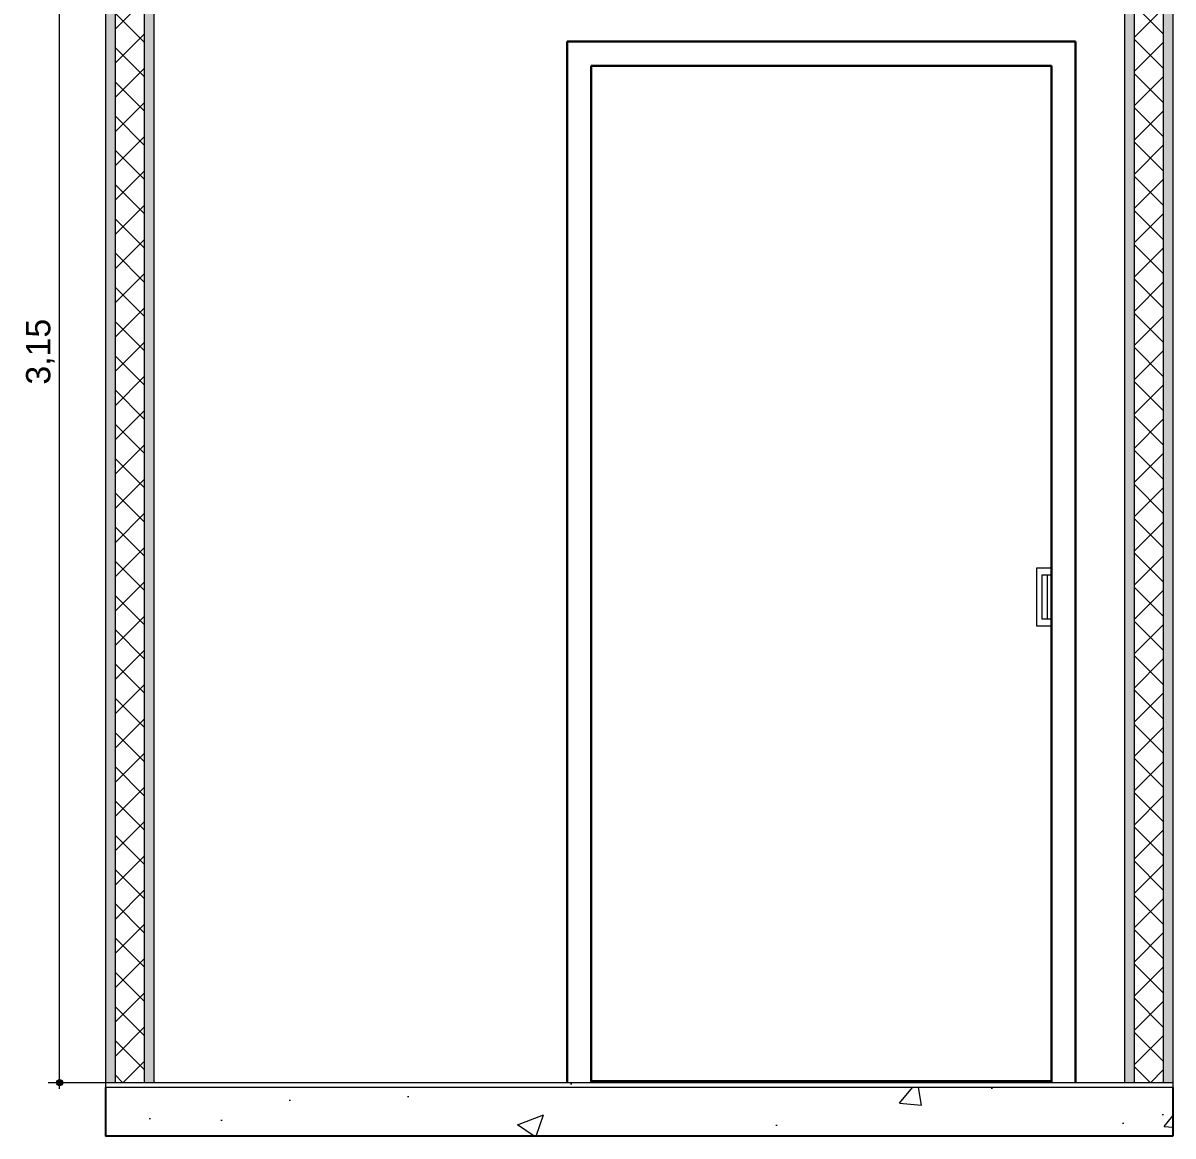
# Model space of a CAD drawing. Header units: metres. Extents: x -1.9 to 95.3, y -2.2 to 2.5.
# Drawn here: x 55.771 to 58.145, y -2.225 to 0.073 of the extents above; entities that cross this region are included whole.
import ezdxf

# ---------------------------------------------------------------- set-up
doc = ezdxf.new("R2010")
doc.units = ezdxf.units.M
doc.header["$MEASUREMENT"] = 0
doc.layers.add('COTAS CORTE', color=7, linetype='Continuous')
doc.layers.add('PAREDE CONSTRUIR', color=7, linetype='Continuous')
for name, color, linetype, lineweight, true_color in [('COTAS CORTE_Caneta_No__25', 7, 'Continuous', 13, 0x982312), ('LAJES.EST_Caneta_No__254', 7, 'Continuous', 0, 0xd1c9ad), ('LAJES.EST_Caneta_No__97', 7, 'Continuous', 13, 0x6b6b6b)]:
    doc.layers.add(name, color=color, linetype=linetype, lineweight=lineweight, true_color=true_color)
for name, color, linetype, lineweight in [('LAJES.EST_Caneta_No__4', 7, 'Continuous', 25), ('LAJES.EST_Caneta_No__7', 7, 'Continuous', 13), ('PAREDE CONSTRUIR_Caneta_No__241', 7, 'Continuous', 13), ('PAREDE CONSTRUIR_Caneta_No__83', 84, 'Continuous', 0), ('Portas Archicad_Caneta_No__3', 7, 'Continuous', 30), ('Portas Archicad_Caneta_No__98', 7, 'Continuous', 0)]:
    doc.layers.add(name, color=color, linetype=linetype, lineweight=lineweight)
doc.styles.add('GENERATED_STYLE_1', font='arial.ttf')
doc.dimstyles.new('GENERATED_STYLE__2', dxfattribs={"dimtxt": 0.05, "dimasz": 0.02375, "dimexe": 0.18, "dimexo": 0.267183, "dimgap": 0, "dimtad": 1, "dimzin": 0, "dimdsep": 46, "dimtxsty": 'GENERATED_STYLE_1', "dimblk": 'ARROWHEAD_11', "dimblk1": 'ARROWHEAD_11', "dimblk2": 'ARROWHEAD_11', "dimcen": 0.09, "dimclrd": 256, "dimclre": 256, "dimclrt": 256, "dimadec": 0, "dimazin": 0, "dimtfac": 1, "dimtdec": 4, "dimtmove": 0, "dimatfit": 3, "dimfxl": 0, "dimtolj": 1, "dimtzin": 0, "dimarcsym": 0})
pattern_1 = [(45, (108.6569, -1.615), (-0.159099, 0.159099), [0, -0.15, 0, -0.225]), (110, (109.1569, -1.615), (0.2114308, 0.0769545), [0, -0.11, 0, -0.19])]
pattern_2 = [(50, (108.6569, -2.115), (-0.546554, 0.0478173), [0.05715, -0.62865]), (355, (108.6569, -2.115), (-0.10573, 0.5731705), [0.04572, -0.502922]), (100.4514, (108.70245, -2.119), (0.440824, 0.525353), [0.04857, -0.534271]), (46.1842, (108.6569, -1.9626), (-0.813237, 0.126127), [0.085725, -0.942975]), (96.6356, (108.7247, -1.9731), (0.712212, 0.742278), [0.072855, -0.801407]), (351.1842, (108.6569, -1.9626), (0.712212, 0.742278), [0.06858, -0.754379]), (21, (108.7331, -2.0007), (-0.454843, 0.3067956), [0.05715, -0.62865]), (326, (108.7331, -2.0007), (0.185406, 0.552564), [0.04572, -0.50292]), (71.4514, (108.771, -2.02627), (0.640249, 0.2457683), [0.04857, -0.53427]), (37.5, (108.6569, -2.115), (0.0092658, 0.2536651), [0, -0.496824, 0, -0.51054, 0, -0.504825]), (7.5, (108.6569, -2.115), (0.200459, 0.3005417), [0, -0.291084, 0, -0.485394, 0, -0.192405]), (327.5, (108.48698, -2.115), (-0.4067718, 0.0171862), [0, -0.1905, 0, -0.59436, 0, -0.78867]), (317.5, (108.41078, -2.115), (0.4443875, 0.0762795), [0, -0.24765, 0, -0.394716, 0, -0.56007])]
pattern_3 = [(45, (108.6569, -2.115), (-0.03535534, 0.03535534), []), (135, (108.6569, -2.115), (0.03535534, 0.03535534), [])]

# ---------------------------------------------------------------- blocks, each defined once
blk = doc.blocks.new('*D204', base_point=(108.6569, -2.115))
at = {"layer": 'COTAS CORTE_Caneta_No__25', "linetype": 'Continuous', "lineweight": 13, "true_color": 0x982312}
for points in [[(55.8404, 1.035), (55.8409, 1.0326), (55.8423, 1.0306), (55.8443, 1.0292), (55.8467, 1.0287), (55.8491, 1.0292), (55.8511, 1.0306), (55.8525, 1.0326), (55.8529, 1.035), (55.8525, 1.0374), (55.8511, 1.0394), (55.8491, 1.0408), (55.8467, 1.0413), (55.8443, 1.0408), (55.8423, 1.0394), (55.8409, 1.0374)], [(55.8404, -2.115), (55.8409, -2.1174), (55.8423, -2.1194), (55.8443, -2.1208), (55.8467, -2.1213), (55.8491, -2.1208), (55.8511, -2.1194), (55.8525, -2.1174), (55.8529, -2.115), (55.8525, -2.1126), (55.8511, -2.1106), (55.8491, -2.1092), (55.8467, -2.1088), (55.8443, -2.1092), (55.8423, -2.1106), (55.8409, -2.1126)]]:
    blk.add_hatch(color=24, dxfattribs=at).paths.add_polyline_path(points)
at = {"layer": 'COTAS CORTE_Caneta_No__25', "color": 24, "linetype": 'Continuous', "lineweight": 13, "true_color": 0x982312}
for p, q in [((55.8404, 1.035), (55.8232, 1.035)), ((55.8467, -2.1088), (55.8467, 1.0287)), ((56.1139, 1.035), (55.8529, 1.035)), ((55.8404, -2.115), (55.8232, -2.115)), ((55.8467, -2.1275), (55.8467, -2.1213)), ((56.1139, -2.115), (55.8529, -2.115))]:
    blk.add_line(p, q, dxfattribs=at)
for centre in [(55.8467, 1.035), (55.8467, -2.115)]:
    blk.add_circle(centre, 0.00625, dxfattribs=at)
at = {"layer": 'COTAS CORTE_Caneta_No__25', "color": 24, "lineweight": 13, "true_color": 0x982312, "char_height": 0.05, "attachment_point": 7, "rotation": 90, "style": 'GENERATED_STYLE_1'}
for s, insert in [('\\A1;{\\pql;\\fArial|b0|i0|c0|p0;\\W1.000000;0,01}', (55.8367, 0.8953)), ('\\A1;{\\pql;\\fArial|b0|i0|c0|p0;\\W1.000000;3,15}', (55.8367, -0.6735))]:
    blk.add_mtext(s, dxfattribs=dict(at, insert=insert))
blk = doc.blocks.new('ARROWHEAD_11')
at = {"color": 0, "linetype": 'Continuous', "lineweight": 0}
blk.add_line((0, 0), (-1, 0), dxfattribs=at)
at = {"color": 0, "linetype": 'Continuous', "lineweight": 0, "const_width": 0.25, "flags": 128}
blk.add_lwpolyline([(-0.125, 0, 1), (0.125, 0, 1)], format="xyb", close=True, dxfattribs=at)

msp = doc.modelspace()

# ---------------------------------------------------------------- hatches: boundary and pattern name
at = {"layer": 'LAJES.EST_Caneta_No__254', "linetype": 'Continuous', "lineweight": 0, "true_color": 0xd1c9ad}
h = msp.add_hatch(dxfattribs=at)
h.set_pattern_fill('Haie_OD_000e', color=9, style=0, pattern_type=2)
h.set_pattern_definition(pattern_1)
h.paths.add_polyline_path([(55.9412, -2.125), (56.0412, -2.125), (56.0412, -2.115), (55.9412, -2.115)])
h = msp.add_hatch(dxfattribs=at)
h.set_pattern_fill('Haie_OD_000e', color=9, style=0, pattern_type=2)
h.set_pattern_definition(pattern_1)
h.paths.add_polyline_path([(58.1452, -2.115), (56.0412, -2.115), (56.0412, -2.125), (58.1452, -2.125)])
at = {"layer": 'LAJES.EST_Caneta_No__97', "linetype": 'Continuous', "lineweight": 13, "true_color": 0x6b6b6b}
h = msp.add_hatch(dxfattribs=at)
h.set_pattern_fill('AR_CONC_000e', color=251, style=0, pattern_type=2)
h.set_pattern_definition(pattern_2)
h.paths.add_polyline_path([(55.9412, -2.225), (56.0412, -2.225), (56.0412, -2.125), (55.9412, -2.125)])
h = msp.add_hatch(dxfattribs=at)
h.set_pattern_fill('AR_CONC_000e', color=251, style=0, pattern_type=2)
h.set_pattern_definition(pattern_2)
h.paths.add_polyline_path([(56.0412, -2.125), (56.0412, -2.225), (58.1452, -2.225), (58.1452, -2.125)])
at = {"layer": 'PAREDE CONSTRUIR', "linetype": 'Continuous', "lineweight": 0, "true_color": 0xffffff}
for points in [[(55.9412, 1.035), (55.9412, -2.115), (55.9612, -2.115), (55.9612, 1.035)], [(56.0412, 1.035), (56.0212, 1.035), (56.0212, -2.115), (56.0412, -2.115)], [(58.0452, -2.115), (58.0652, -2.115), (58.0652, 1.035), (58.0452, 1.035)], [(58.1252, -2.115), (58.1452, -2.115), (58.1452, 1.035), (58.1252, 1.035)]]:
    msp.add_hatch(color=7, dxfattribs=at).paths.add_polyline_path(points)
at = {"layer": 'PAREDE CONSTRUIR_Caneta_No__83', "linetype": 'Continuous', "lineweight": 0}
h = msp.add_hatch(dxfattribs=at)
h.set_pattern_fill('Placomur_000e', color=84, style=0, pattern_type=2)
h.set_pattern_definition(pattern_3)
h.paths.add_polyline_path([(55.9612, -2.115), (56.0212, -2.115), (56.0212, 1.035), (55.9612, 1.035)])
h = msp.add_hatch(dxfattribs=at)
h.set_pattern_fill('Placomur_000e', color=84, style=0, pattern_type=2)
h.set_pattern_definition(pattern_3)
h.paths.add_polyline_path([(58.0652, 1.035), (58.0652, -2.115), (58.1252, -2.115), (58.1252, 1.035)])

# ---------------------------------------------------------------- linework, layer by layer
at = {"layer": 'LAJES.EST_Caneta_No__4', "color": 7, "linetype": 'Continuous', "lineweight": 25}
for p, q in [((55.9412, -2.125), (55.9412, -2.225)), ((58.1452, -2.125), (58.1452, -2.225)), ((56.0412, -2.225), (55.9412, -2.225)), ((58.1452, -2.225), (56.0412, -2.225))]:
    msp.add_line(p, q, dxfattribs=at)
at = {"layer": 'LAJES.EST_Caneta_No__7', "color": 7, "linetype": 'Continuous', "lineweight": 13}
for p, q in [((55.9412, -2.115), (55.9412, -2.125)), ((56.0412, -2.125), (55.9412, -2.125)), ((58.0452, -2.115), (56.0412, -2.115)), ((58.1452, -2.125), (56.0412, -2.125)), ((58.1452, -2.115), (58.1452, -2.125))]:
    msp.add_line(p, q, dxfattribs=at)
at = {"layer": 'LAJES.EST_Caneta_No__7', "color": 7, "linetype": 'Continuous', "lineweight": 13, "flags": 128}
for points in [[(56.0412, -2.115), (56.0212, -2.115), (55.9612, -2.115), (55.9412, -2.115)], [(58.1452, -2.115), (58.1252, -2.115), (58.0652, -2.115), (58.0452, -2.115)]]:
    msp.add_lwpolyline(points, dxfattribs=at)
at = {"layer": 'PAREDE CONSTRUIR_Caneta_No__241', "color": 7, "linetype": 'Continuous', "lineweight": 13}
for p, q in [((55.9412, 1.035), (55.9412, -2.015)), ((55.9612, 1.035), (55.9612, -2.115)), ((56.0212, 1.035), (56.0212, -2.115)), ((56.0412, 1.035), (56.0412, -2.115)), ((58.0452, 1.035), (58.0452, -2.115)), ((58.0652, 1.035), (58.0652, -2.115)), ((58.1252, 1.035), (58.1252, -2.115)), ((58.1452, 1.035), (58.1452, -2.015)), ((55.9412, -2.015), (55.9412, -2.115)), ((58.1452, -2.015), (58.1452, -2.115))]:
    msp.add_line(p, q, dxfattribs=at)
at = {"layer": 'Portas Archicad_Caneta_No__3', "color": 7, "linetype": 'Continuous', "lineweight": 30}
for p, q in [((56.8943, -2.115), (56.8943, 0.035)), ((56.8943, 0.035), (57.9443, 0.035)), ((57.9443, 0.035), (57.9443, -2.115)), ((56.9443, -0.015), (56.9443, -2.115)), ((57.8943, -0.015), (56.9443, -0.015)), ((57.8943, -2.115), (57.8943, -0.015)), ((57.8943, -2.112), (56.9443, -2.112))]:
    msp.add_line(p, q, dxfattribs=at)
at = {"layer": 'Portas Archicad_Caneta_No__98', "color": 7, "linetype": 'Continuous', "lineweight": 0}
for p, q in [((57.8643, -1.172), (57.8643, -1.052)), ((57.8643, -1.052), (57.8943, -1.052)), ((57.8943, -1.067), (57.8743, -1.067)), ((57.8743, -1.067), (57.8743, -1.157)), ((57.8858, -1.067), (57.8858, -1.157)), ((57.8743, -1.157), (57.8943, -1.157)), ((57.8943, -1.172), (57.8643, -1.172))]:
    msp.add_line(p, q, dxfattribs=at)

# ---------------------------------------------------------------- dimensions: what is measured, and where the dimension line sits
at = {"layer": 'COTAS CORTE', "color": 24, "linetype": 'Continuous', "lineweight": 13, "true_color": 0x982312}
dim = msp.add_linear_dim(base=(55.8467, 1.035), p1=(56.0412, -2.115), p2=(56.9932, 1.035), angle=90, dimstyle='GENERATED_STYLE__2', dxfattribs=at)
dim.commit()
dim.dimension.update_dxf_attribs({"geometry": '*D204', "text_midpoint": (55.8117, -0.6087), "dimtype": 160, "text_rotation": 90})

doc.saveas('drawing.dxf')
